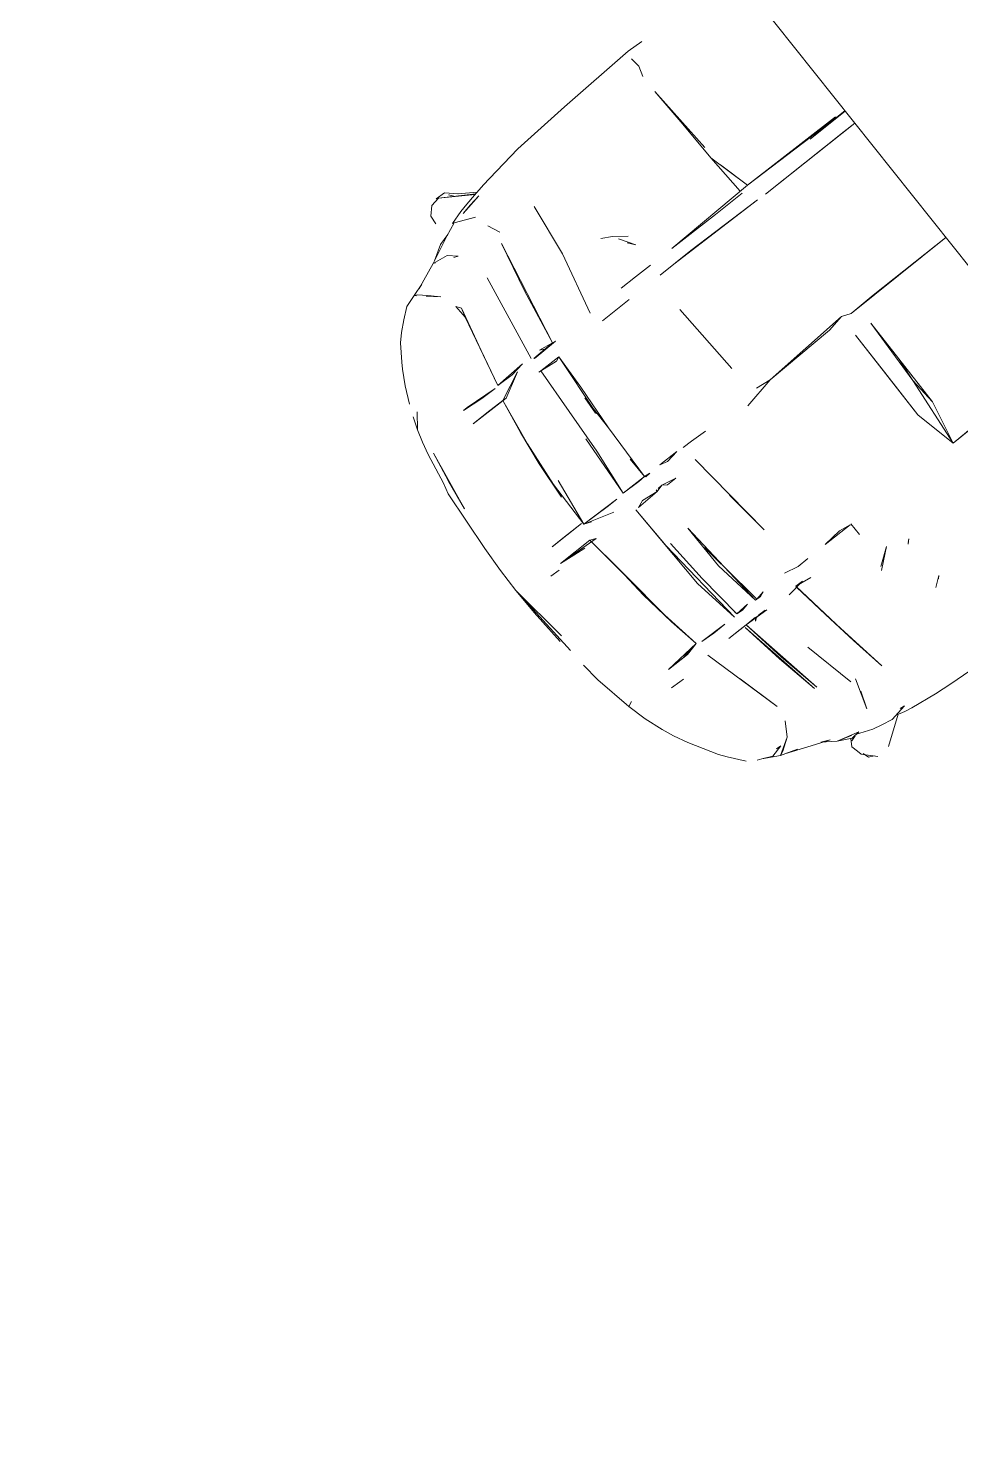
# Model space of a CAD drawing. Header units: millimetres. Extents: x 0 to 57242, y -59538 to 11130.
# Drawn here: x 18756 to 19352, y -7739 to -6838 of the extents above; entities that cross this region are included whole.
import ezdxf

# ---------------------------------------------------------------- set-up
doc = ezdxf.new("R2010")
doc.units = ezdxf.units.MM
doc.layers.add('G-IMPT', color=8, linetype='Continuous', lineweight=9)
doc.layers.add('I-FURN', color=30, linetype='Continuous', lineweight=9)

# ---------------------------------------------------------------- blocks, each defined once
blk = doc.blocks.new('Conjunto Mesa 01 - Conjunto Mesa 01-1067963-Level 0')
at = {"layer": 'G-IMPT'}
for p, q in [((841.61, -900), (841.59, -907.92)), ((841.84, -928.7), (841.83, -900)), ((841.84, -900), (841.84, -928.7)), ((851.7, -972.93), (851.73, -900)), ((851.73, -900), (851.73, -908.58)), ((945.04, -900), (945.13, -959.44)), ((945.58, -977.59), (945.23, -900)), ((1051.07, -978.28), (1050.34, -900)), ((840, -978.51), (840.92, -907.19)), ((840, -978.51), (841.59, -907.92)), ((851.7, -972.93), (851.73, -908.58)), ((1051.07, -978.28), (1049.5, -907.94)), ((945.58, -977.59), (945.13, -959.44)), ((958.06, -971.69), (1003.49, -973.47)), ((958.06, -971.69), (987.15, -971.78)), ((1003.49, -973.47), (987.15, -971.78)), ((1003.49, -973.47), (987.15, -971.78)), ((1022.11, -972.06), (987.15, -971.78)), ((1003.49, -973.47), (1022.11, -972.06)), ((1003.49, -973.47), (1022.11, -972.06)), ((1051.07, -978.28), (1022.11, -972.06)), ((725.95, -973.96), (725.43, -984.81)), ((840, -978.51), (811.69, -985.73)), ((840, -978.51), (811.69, -985.73)), ((840, -978.51), (819.06, -983.82)), ((840, -978.51), (841.58, -1041.45)), ((851.33, -979.34), (850.2, -1045.54)), ((851.33, -979.34), (850.65, -1005.94)), ((945.58, -977.59), (943.15, -983.69)), ((1051.07, -978.28), (1003.49, -973.47)), ((1051.07, -978.28), (1022.84, -984.59)), ((725.43, -984.81), (727.93, -1038.78)), ((737.13, -985.28), (730.53, -986.1)), ((737.13, -985.28), (744.05, -987.43)), ((804.21, -984.69), (756.19, -987.48)), ((783.78, -986.49), (756.19, -987.48)), ((783.78, -986.49), (756.19, -987.48)), ((811.69, -985.73), (783.78, -986.49)), ((840.14, -984.4), (811.69, -985.73)), ((841.86, -984.32), (841.84, -1006.02)), ((943.15, -983.69), (946.43, -1044.57)), ((943.15, -983.69), (946.43, -1044.57)), ((943.15, -983.69), (945.12, -995.08)), ((943.15, -983.69), (945.12, -995.08)), ((1022.84, -984.59), (958.06, -984.19)), ((988.56, -984.29), (958.06, -984.19)), ((1022.84, -984.59), (988.56, -984.29)), ((1022.84, -984.59), (988.56, -984.29)), ((946.43, -1044.57), (945.12, -995.08)), ((946.43, -1044.57), (945.12, -995.08)), ((841.58, -1041.45), (841.84, -1006.02)), ((850.2, -1032.75), (850.65, -1005.94)), ((850.2, -1057.88), (850.2, -1032.75)), ((850.2, -1045.54), (850.2, -1032.75)), ((730.33, -1078.67), (727.93, -1038.78)), ((945.12, -1054.78), (946.43, -1044.57)), ((946.43, -1044.57), (950.48, -1066.12)), ((1082.82, -1040.39), (1081.27, -1038.59)), ((1081.27, -1038.59), (1083.54, -1041.01)), ((1116.46, -1044.45), (1111.66, -1038.13)), ((1111.66, -1038.13), (1112.95, -1039.67)), ((1086.16, -1064.78), (1076.17, -1052.76)), ((1076.17, -1052.76), (1083.94, -1063.46)), ((1172.47, -1050.11), (1170.56, -1075.31)), ((817.91, -1058.41), (811.99, -1066.36)), ((825.34, -1057.92), (815.42, -1064.22)), ((825.34, -1057.92), (820.98, -1061.45)), ((825.34, -1057.92), (820.98, -1061.45)), ((841.32, -1070.89), (841.37, -1058.76)), ((925.49, -1059.18), (875.33, -1061.82)), ((1050.8, -1062.3), (1049.64, -1070.17)), ((1059.4, -1061.55), (1050.71, -1061.62)), ((1050.8, -1062.3), (1050.81, -1082.76)), ((811.96, -1066.3), (808.37, -1072.94)), ((841.28, -1082.56), (841.32, -1070.89)), ((1050.81, -1082.76), (1049.64, -1070.17)), ((733.93, -1104.82), (730.33, -1078.67)), ((1169.4, -1087.06), (1170.56, -1075.31)), ((850.2, -1083.16), (850.2, -1095.36)), ((1167.07, -1104.33), (1169.4, -1087.06)), ((800.8, -1098.25), (765.68, -1093.58)), ((841.43, -1108.19), (800.8, -1098.25)), ((850.27, -1104.95), (850.2, -1095.36)), ((945.87, -1108.3), (946.44, -1097.46)), ((1051.01, -1104.95), (1050.78, -1096.88)), ((734.79, -1110.34), (733.93, -1104.82)), ((945.87, -1108.3), (945.72, -1115.05)), ((956.39, -1113.76), (1019.26, -1107.34)), ((1019.26, -1107.34), (988.05, -1110.86)), ((1048.87, -1114.53), (1051.01, -1104.95)), ((1059.97, -1114.03), (1061.52, -1103.05)), ((1059.97, -1114.03), (1110.1, -1106.71)), ((1134.08, -1102.65), (1085.91, -1110.25)), ((1085.91, -1110.25), (1110.1, -1106.71)), ((1085.91, -1110.25), (1110.1, -1106.71)), ((1134.08, -1102.65), (1110.1, -1106.71)), ((1163.05, -1107.24), (1162.78, -1110.55)), ((1164.92, -1118.85), (1163.05, -1107.24)), ((1167.07, -1104.33), (1165.99, -1109.37)), ((729.02, -1126.67), (735.88, -1116.46)), ((736.31, -1118.85), (734.79, -1110.34)), ((741.02, -1131.93), (738.31, -1117.12)), ((738.31, -1117.12), (739.64, -1124.75)), ((1059.97, -1114.03), (1060.05, -1108.51)), ((1061.52, -1120.72), (1060.05, -1108.51)), ((1060.7, -1113.92), (1085.91, -1110.25)), ((1165.99, -1109.37), (1164.33, -1115.17)), ((1164.77, -1113.63), (1177.03, -1131.45)), ((723.42, -1138.21), (736.1, -1117.65)), ((723.42, -1138.21), (736.24, -1118.46)), ((736.31, -1118.85), (737.72, -1126.24)), ((737.72, -1126.24), (739.05, -1132.29)), ((741.02, -1131.93), (739.64, -1124.75)), ((756.92, -1124.35), (764.8, -1121)), ((771.26, -1124.71), (804.19, -1132.04)), ((771.26, -1124.71), (841.33, -1138.81)), ((945.12, -1133.63), (945.12, -1119.81)), ((946.44, -1128.56), (945.12, -1119.81)), ((1129.72, -1124.42), (1095.22, -1132.13)), ((1149.72, -1127.28), (1130.09, -1121.11)), ((1138.48, -1123.23), (1149.72, -1127.28)), ((1162.19, -1132.29), (1163.51, -1126.24)), ((1163.51, -1126.24), (1164.92, -1118.85)), ((722.96, -1139.59), (723.09, -1132.98)), ((723.09, -1132.98), (729.06, -1126.62)), ((728.53, -1129.75), (725.8, -1131.71)), ((741.71, -1141.2), (739.05, -1132.29)), ((742.03, -1140.2), (747.73, -1127.11)), ((747.73, -1127.11), (745.48, -1132.37)), ((804.19, -1132.04), (841.33, -1138.81)), ((945.12, -1133.63), (946.44, -1128.56)), ((958.07, -1131.02), (956.1, -1140.77)), ((958.07, -1131.02), (958.07, -1137.77)), ((1051.01, -1138.6), (1049.65, -1132.53)), ((1049.65, -1132.53), (1051.03, -1135.77)), ((1162.19, -1132.29), (1157.85, -1143.22)), ((723.42, -1138.21), (724.58, -1144.41)), ((742.02, -1140.49), (741.71, -1141.2)), ((742.03, -1140.2), (745.77, -1149)), ((841.33, -1138.81), (839.76, -1148.04)), ((841.63, -1136.66), (841.33, -1138.81)), ((841.33, -1138.81), (841.59, -1154.25)), ((841.33, -1138.81), (841.84, -1153.98)), ((841.63, -1136.66), (841.83, -1147.98)), ((850.79, -1141.16), (850.49, -1155.75)), ((850.52, -1157.3), (852, -1144.09)), ((874.8, -1142.27), (850.79, -1141.16)), ((850.79, -1141.16), (894.19, -1144.96)), ((850.79, -1141.16), (852, -1144.09)), ((874.8, -1142.27), (906.14, -1144.62)), ((944.8, -1145.84), (945.17, -1141.98)), ((945.42, -1145.41), (945.17, -1141.98)), ((958.07, -1137.77), (956.1, -1140.77)), ((956.15, -1143.85), (956.1, -1140.77)), ((957.33, -1145.6), (956.1, -1140.77)), ((1050.89, -1139.63), (987.85, -1144.87)), ((1019.15, -1142.48), (1004.2, -1144.14)), ((1050.89, -1139.63), (1019.06, -1144.58)), ((1050.92, -1138.61), (1022.25, -1142.01)), ((1050.92, -1138.61), (1024.76, -1141.8)), ((1050.89, -1139.63), (1051.03, -1135.77)), ((1050.89, -1139.63), (1051.01, -1138.6)), ((1051.01, -1138.6), (1051.03, -1135.77)), ((1051.01, -1138.6), (1051.03, -1135.77)), ((1059.51, -1154.25), (1060.23, -1138.01)), ((1059.51, -1143.92), (1059.74, -1138.98)), ((1118.95, -1143.68), (1059.51, -1154.25)), ((1059.8, -1146.08), (1059.74, -1138.98)), ((1118.95, -1143.68), (1089.47, -1149.46)), ((1157.97, -1140.42), (1153.94, -1154.97)), ((1157.97, -1140.42), (1158.45, -1146.32)), ((1159.76, -1147.52), (1158.28, -1144.27)), ((1159.76, -1147.52), (1158.44, -1143.99)), ((1170.05, -1148.09), (1177.74, -1140.76)), ((1174.36, -1145.73), (1176.11, -1142.31)), ((1174.36, -1145.73), (1176.11, -1142.31)), ((729.48, -1149.14), (724.58, -1144.41)), ((735.27, -1149.73), (729.48, -1149.14)), ((745.33, -1147.95), (747.58, -1155.56)), ((753.25, -1165.1), (745.77, -1149)), ((755.65, -1156.66), (760.33, -1151.36)), ((760.33, -1151.36), (759.19, -1154.15)), ((782.71, -1145.44), (840.6, -1155.77)), ((841.39, -1145.01), (839.76, -1148.04)), ((841.59, -1154.25), (841.39, -1145.01)), ((841.83, -1147.98), (841.84, -1153.98)), ((881.63, -1144.54), (893.56, -1145.33)), ((881.63, -1144.54), (906.14, -1144.62)), ((944.8, -1145.84), (906.14, -1144.62)), ((944.8, -1145.84), (930.42, -1146.21)), ((944.8, -1145.84), (944.66, -1163.38)), ((944.66, -1163.38), (945.12, -1150.77)), ((945.42, -1145.41), (944.8, -1145.84)), ((944.8, -1145.84), (945.12, -1150.77)), ((957.33, -1145.6), (956.07, -1156.47)), ((956.18, -1145.4), (957.33, -1145.6)), ((957.33, -1145.6), (957.99, -1161.27)), ((1019.06, -1144.58), (987.85, -1144.87)), ((1050.25, -1154.5), (1049.6, -1145.28)), ((1049.6, -1145.28), (1050.66, -1150.12)), ((1050.25, -1154.5), (1050.66, -1150.12)), ((1059.51, -1154.25), (1059.39, -1146.54)), ((1059.39, -1146.54), (1061.48, -1148.03)), ((1089.47, -1149.46), (1059.51, -1154.25)), ((1059.87, -1146.16), (1061.48, -1148.03)), ((1118.52, -1145.38), (1060.41, -1155.85)), ((1089.74, -1151.09), (1060.41, -1155.85)), ((1118.52, -1145.38), (1089.74, -1151.09)), ((1156.92, -1145.57), (1153.94, -1154.97)), ((1153.94, -1154.97), (1158.45, -1146.32)), ((1158.1, -1147), (1162.62, -1149.94)), ((1158.1, -1147), (1162.62, -1149.94)), ((1167.13, -1148.82), (1162.62, -1149.94)), ((1167.13, -1148.82), (1162.62, -1149.94)), ((1170.05, -1148.09), (1167.17, -1148.81)), ((1170.05, -1148.09), (1167.17, -1148.81)), ((1174.36, -1145.73), (1170.44, -1146.88)), ((753.25, -1165.1), (747.58, -1155.56)), ((755.65, -1156.66), (754.05, -1166.75)), ((755.65, -1156.66), (754.05, -1166.75)), ((840.85, -1183.02), (839.75, -1162.16)), ((839.75, -1162.16), (841.23, -1171.78)), ((850.49, -1155.75), (850.52, -1157.3)), ((850.69, -1155.76), (882.27, -1157.68)), ((882.27, -1157.68), (913.05, -1159.69)), ((944.66, -1163.38), (902.63, -1160.36)), ((944.66, -1163.38), (913.05, -1159.69)), ((957.99, -1161.27), (956.07, -1156.47)), ((958.06, -1163.49), (1019.45, -1162.17)), ((1051.02, -1157.01), (988.11, -1162.67)), ((988.63, -1159.74), (1018.7, -1157.72)), ((1018.7, -1157.72), (1050.25, -1154.5)), ((1051.02, -1157.01), (1019.45, -1162.17)), ((1048.7, -1154.72), (1050.25, -1154.5)), ((1059.51, -1154.25), (1059.4, -1168.36)), ((1059.41, -1161.6), (1059.4, -1168.36)), ((1059.51, -1154.25), (1059.41, -1161.6)), ((1146.99, -1167.17), (1150.65, -1157.98)), ((1147.85, -1163.58), (1153.94, -1154.97)), ((1147.85, -1163.58), (1150.65, -1157.98)), ((753.25, -1165.1), (754.05, -1166.75)), ((754.6, -1165.4), (754.05, -1166.75)), ((754.05, -1166.75), (760.97, -1183.78)), ((787.68, -1170.37), (784.65, -1172.65)), ((787.68, -1170.37), (793.61, -1172.14)), ((787.68, -1170.37), (816.71, -1177.52)), ((850.31, -1186.63), (841.84, -1167.68)), ((850.38, -1183.94), (841.84, -1167.68)), ((944.39, -1195.32), (945.17, -1168.76)), ((945.12, -1175.7), (945.17, -1168.76)), ((958.06, -1163.49), (988.11, -1162.67)), ((1050.27, -1183.07), (1050.73, -1164.67)), ((1050.8, -1173.74), (1050.73, -1164.67)), ((1059.4, -1185.44), (1112.72, -1171.14)), ((1112.72, -1171.14), (1084.12, -1178.74)), ((1146.99, -1167.17), (1139.47, -1186.36)), ((767.65, -1183.31), (773.84, -1176.33)), ((773.84, -1176.33), (767.89, -1182.13)), ((784.65, -1172.65), (793.61, -1172.14)), ((793.61, -1172.14), (816.71, -1177.52)), ((793.61, -1172.14), (840.85, -1183.02)), ((816.71, -1177.52), (840.85, -1183.02)), ((840.85, -1183.02), (841.23, -1171.78)), ((944.39, -1195.32), (950.49, -1175.48)), ((944.39, -1195.32), (945.12, -1175.7)), ((1050.27, -1183.07), (1050.8, -1173.74)), ((1123.06, -1173), (1132.06, -1178.53)), ((1132.06, -1178.53), (1137.36, -1186.17)), ((1132.06, -1178.53), (1138.68, -1189.07)), ((1138.68, -1189.07), (1142.23, -1177.95)), ((1139.47, -1186.36), (1142.23, -1177.95)), ((762.54, -1189.07), (759.99, -1180.69)), ((759.99, -1180.69), (760.97, -1183.78)), ((762.54, -1189.07), (763.33, -1187.28)), ((762.54, -1189.07), (763.56, -1187.92)), ((762.54, -1189.07), (765.16, -1197.1)), ((767.89, -1182.13), (763.33, -1187.28)), ((841.36, -1185.62), (839.58, -1207.14)), ((841.36, -1185.62), (839.58, -1207.14)), ((841.36, -1185.62), (840.91, -1196.23)), ((841.36, -1185.62), (840.91, -1196.23)), ((850.31, -1186.63), (850.2, -1199.42)), ((850.38, -1183.94), (850.27, -1210.75)), ((850.31, -1186.63), (873.44, -1190.5)), ((850.31, -1186.63), (881.85, -1191.38)), ((1048.96, -1186.74), (1019.24, -1191.51)), ((1048.96, -1186.74), (1028.25, -1190.44)), ((1048.96, -1186.74), (1050.99, -1210.82)), ((1048.96, -1186.74), (1050.99, -1210.82)), ((1048.96, -1186.74), (1051.03, -1195.34)), ((1048.96, -1186.74), (1050.92, -1198.76)), ((1138.68, -1189.07), (1132.85, -1199.79)), ((1133.63, -1188.44), (1133.87, -1185.01)), ((1135.85, -1193.13), (1133.87, -1185.01)), ((1137.36, -1186.17), (1138.68, -1189.07)), ((765.16, -1197.1), (770.5, -1203.94)), ((839.58, -1207.14), (840.91, -1196.23)), ((839.69, -1210.16), (840.91, -1196.23)), ((873.44, -1190.5), (896.49, -1193.56)), ((912.54, -1194.74), (881.85, -1191.38)), ((896.49, -1193.56), (922.13, -1195.74)), ((944.39, -1195.32), (912.41, -1190.66)), ((944.39, -1195.32), (912.54, -1194.74)), ((943.14, -1196.26), (943.14, -1220.2)), ((943.14, -1196.26), (943.15, -1211.27)), ((944.39, -1195.32), (946.44, -1190.47)), ((954.8, -1198.67), (988.73, -1194.83)), ((954.8, -1198.67), (956.66, -1194.84)), ((954.8, -1198.67), (981.37, -1195.56)), ((956.66, -1194.84), (954.81, -1222.69)), ((1028.25, -1190.44), (981.37, -1195.56)), ((981.37, -1195.56), (1003.76, -1193.68)), ((981.37, -1195.56), (988.73, -1194.83)), ((1028.25, -1190.44), (1003.76, -1193.68)), ((1028.25, -1190.44), (1019.24, -1191.51)), ((1050.99, -1210.82), (1051.03, -1195.34)), ((1135.85, -1193.13), (1132.85, -1199.79)), ((775.89, -1210.1), (770.5, -1203.94)), ((839.69, -1210.16), (839.58, -1207.14)), ((850.27, -1210.75), (850.2, -1199.42)), ((954.8, -1198.67), (954.81, -1222.69)), ((954.81, -1222.69), (957, -1204.37)), ((956.1, -1212.6), (957, -1204.37)), ((1050.99, -1210.82), (1050.92, -1198.76)), ((1061.66, -1207.15), (1061.54, -1210.15)), ((1131.58, -1202.52), (1132.85, -1199.79)), ((780.74, -1214.66), (775.89, -1210.1)), ((790.98, -1221.79), (780.74, -1214.66)), ((943.14, -1220.2), (943.15, -1211.27)), ((954.81, -1222.69), (956.1, -1212.6)), ((1061.32, -1216.54), (1061.54, -1210.15)), ((1061.32, -1216.54), (1061.54, -1210.15)), ((1113.39, -1219.71), (1118.05, -1216.3)), ((1118.05, -1216.3), (1127.71, -1208.43)), ((794.71, -1224.3), (790.98, -1221.79)), ((794.71, -1224.3), (804.13, -1229.45)), ((1095.14, -1230.35), (1113.39, -1219.71)), ((804.13, -1229.45), (815, -1234.74)), ((830.97, -1240.88), (821.93, -1233.83)), ((957.35, -1232.63), (957.76, -1225.99)), ((1095.14, -1230.35), (1086.23, -1234.74)), ((830.97, -1240.88), (822.83, -1237.97)), ((830.97, -1240.88), (839.19, -1243.3)), ((839.19, -1243.3), (847.6, -1245.3)), ((889.36, -1248.84), (849.08, -1242.08)), ((869.14, -1245.89), (849.08, -1242.08)), ((1052.15, -1242.08), (1053.64, -1245.3)), ((1066.37, -1242.11), (1053.64, -1245.3)), ((1066.37, -1242.11), (1078.42, -1237.97)), ((1086.23, -1234.74), (1078.42, -1237.97)), ((847.6, -1245.3), (868.1, -1249.1)), ((868.1, -1249.1), (875.37, -1251.02)), ((889.36, -1248.84), (869.14, -1245.89)), ((917.24, -1254.61), (875.37, -1251.02)), ((950.62, -1255.66), (991.49, -1250.93)), ((950.62, -1255.66), (1002.42, -1252.44)), ((1027.99, -1250.3), (1014.89, -1251.72)), ((1053.64, -1245.3), (1027.99, -1250.3)), ((917.24, -1254.61), (934.52, -1255.47)), ((934.52, -1255.47), (950.62, -1255.66)), ((950.62, -1255.66), (968.96, -1255.32)), ((968.96, -1255.32), (993.76, -1253.97))]:
    blk.add_line(p, q, dxfattribs=at)
at = {"layer": 'I-FURN'}
blk.add_line((3.04, -900), (2500, -900), dxfattribs=at)

msp = doc.modelspace()

# ---------------------------------------------------------------- block references
at = {"layer": 'I-FURN', "rotation": 308.519257235833}
msp.add_blockref('Conjunto Mesa 01 - Conjunto Mesa 01-1067963-Level 0', (19457.9, -5672.27), dxfattribs=at)

doc.saveas('drawing.dxf')
